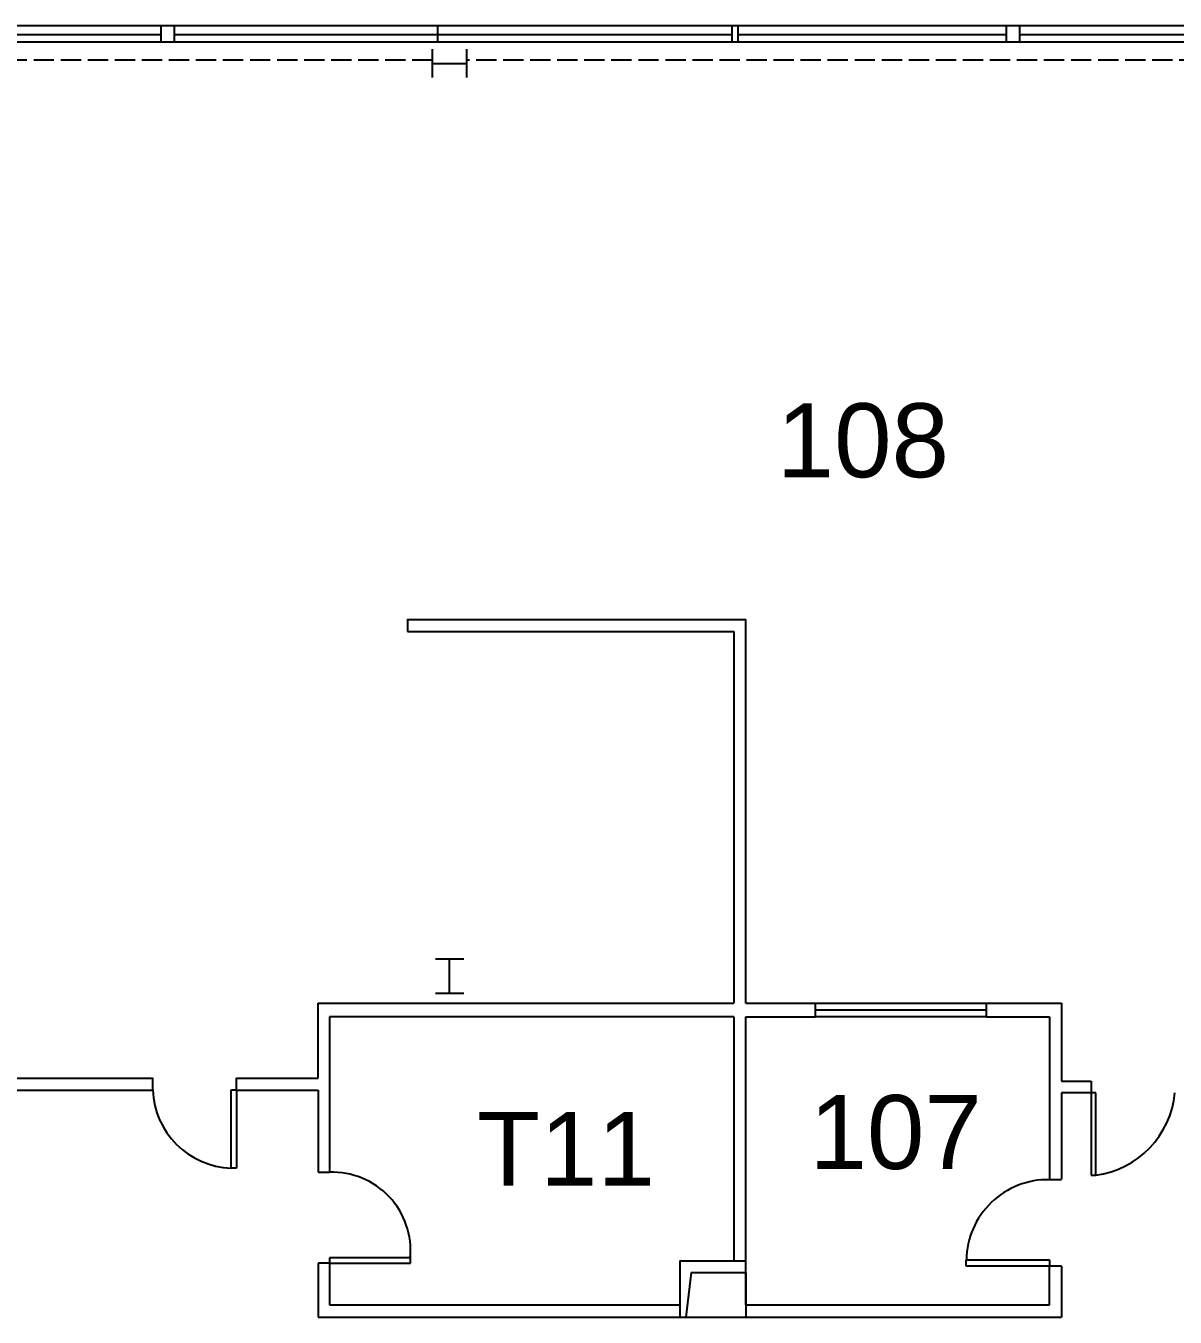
# Model space of a CAD drawing. Header units: inches. Extents: x -3488 to 2453, y 689 to 3968.
# Drawn here: x -724 to -235, y 3267 to 3817 of the extents above; entities that cross this region are included whole.
import ezdxf

# ---------------------------------------------------------------- set-up
doc = ezdxf.new("R2010")
doc.units = ezdxf.units.IN
doc.header["$LTSCALE"] = 96
doc.header["$MEASUREMENT"] = 0
doc.linetypes.add('HIDDEN', pattern=[0.12, 0.09, -0.03])
for name, color, linetype in [('A-DOOR', 4, 'CONTINUOUS'), ('A-GLAZ', 3, 'CONTINUOUS'), ('A-PFLR-TEXT', 3, 'CONTINUOUS'), ('A-ROOF-OTLN', 6, 'HIDDEN'), ('A-WALL', 5, 'CONTINUOUS'), ('A-WALL-JAMB', 6, 'CONTINUOUS'), ('S-COLS', 6, 'CONTINUOUS')]:
    doc.layers.add(name, color=color, linetype=linetype)
doc.styles.get("Standard").update_dxf_attribs({"font": 'arial.ttf'})

msp = doc.modelspace()

# ---------------------------------------------------------------- linework, layer by layer
at = {"layer": 'A-DOOR'}
for p, q in [((-636.78, 3330.44), (-636.78, 3363.78)), ((-636.78, 3363.78), (-634.49, 3363.78)), ((-634.49, 3363.78), (-634.49, 3330.44)), ((-268.41, 3362.51), (-270.46, 3362.51)), ((-270.46, 3362.51), (-270.46, 3327.38)), ((-268.41, 3327.38), (-268.41, 3362.51)), ((-634.49, 3330.44), (-636.78, 3330.44)), ((-270.46, 3327.38), (-268.41, 3327.38)), ((-594.86, 3292.24), (-594.86, 3289.99)), ((-560.33, 3292.24), (-594.86, 3292.24)), ((-560.33, 3289.99), (-560.33, 3292.93)), ((-323.69, 3288.68), (-323.69, 3291.35)), ((-323.69, 3291.35), (-288.11, 3291.35)), ((-288.11, 3291.35), (-288.11, 3288.68)), ((-594.86, 3289.99), (-560.33, 3289.99)), ((-288.11, 3288.68), (-323.69, 3288.68))]:
    msp.add_line(p, q, dxfattribs=at)
for centre, radius, start, end in [((-635.6, 3364.99), 34.56, 181.9995, 268.0525), ((-273.74, 3366.19), 39.17, 277.7829, 354.6167), ((-593.66, 3295.33), 33.35, 354.6775, 92.0596), ((-288.88, 3290.83), 34.69, 88.7446, 179.1353)]:
    msp.add_arc(centre, radius, start, end, dxfattribs=at)
at = {"layer": 'A-GLAZ'}
for p, q in [((-666.72, 3817.16), (-781.05, 3817.16)), ((-781.05, 3813.48), (-666.72, 3813.48)), ((-423.41, 3817.16), (-661.09, 3817.16)), ((-661.09, 3813.48), (-423.41, 3813.48)), ((-306.56, 3817.16), (-420.89, 3817.16)), ((-420.89, 3813.48), (-306.56, 3813.48)), ((-187.34, 3817.16), (-300.93, 3817.16)), ((-300.93, 3813.48), (-187.34, 3813.48)), ((-781.05, 3810.36), (-666.72, 3810.36)), ((-661.09, 3810.36), (-423.41, 3810.36)), ((-420.89, 3810.36), (-306.56, 3810.36)), ((-300.93, 3810.36), (-187.34, 3810.36)), ((-387.92, 3400.75), (-315.11, 3400.75)), ((-387.92, 3397.86), (-315.11, 3397.86)), ((-315.11, 3394.97), (-387.92, 3394.97))]:
    msp.add_line(p, q, dxfattribs=at)
at = {"layer": 'A-ROOF-OTLN'}
for p, q in [((-550.96, 3802.51), (-896.56, 3802.51)), ((-189.69, 3802.51), (-536.4, 3802.51))]:
    msp.add_line(p, q, dxfattribs=at)
at = {"layer": 'A-WALL'}
for p, q in [((-561.68, 3564.32), (-561.68, 3559.16)), ((-561.68, 3564.16), (-417.53, 3564.16)), ((-417.53, 3400.75), (-417.53, 3564.16)), ((-561.68, 3559.16), (-422.67, 3559.16)), ((-422.67, 3559.16), (-422.67, 3400.75)), ((-599.68, 3368.77), (-599.68, 3400.75)), ((-599.68, 3400.75), (-422.67, 3400.75)), ((-417.53, 3400.75), (-387.92, 3400.75)), ((-387.92, 3400.75), (-387.92, 3394.97)), ((-315.11, 3400.75), (-315.11, 3394.97)), ((-315.11, 3400.75), (-283.09, 3400.75)), ((-283.09, 3400.75), (-283.09, 3367.46)), ((-594.86, 3394.97), (-594.86, 3328.67)), ((-422.67, 3394.97), (-594.86, 3394.97)), ((-422.67, 3394.97), (-422.67, 3290.97)), ((-417.53, 3272.24), (-417.53, 3394.97)), ((-417.53, 3394.97), (-387.92, 3394.97)), ((-315.11, 3394.97), (-288.11, 3394.97)), ((-288.11, 3394.97), (-288.11, 3325.51)), ((-845.88, 3368.77), (-670.27, 3368.77)), ((-670.27, 3368.9), (-670.27, 3363.78)), ((-634.49, 3363.63), (-634.49, 3368.9)), ((-634.49, 3368.77), (-599.68, 3368.77)), ((-283.09, 3367.46), (-270.46, 3367.46)), ((-270.46, 3367.46), (-270.46, 3362.51)), ((-845.93, 3363.63), (-670.14, 3363.63)), ((-634.49, 3363.63), (-599.68, 3363.63)), ((-599.68, 3363.63), (-599.68, 3328.67)), ((-270.46, 3362.51), (-283.09, 3362.51)), ((-283.09, 3362.51), (-283.09, 3325.68)), ((-599.68, 3328.67), (-594.86, 3328.67)), ((-283.09, 3325.51), (-288.11, 3325.51)), ((-445.61, 3290.97), (-445.61, 3266.97)), ((-445.61, 3290.97), (-417.53, 3290.97)), ((-599.68, 3289.99), (-599.68, 3266.93)), ((-594.86, 3289.99), (-599.68, 3289.99)), ((-594.86, 3289.99), (-594.86, 3272.24)), ((-440.77, 3285.94), (-443.11, 3266.93)), ((-440.77, 3285.94), (-417.53, 3285.94)), ((-417.53, 3285.94), (-417.53, 3266.97)), ((-283.09, 3288.68), (-288.11, 3288.68)), ((-288.11, 3272.24), (-288.11, 3288.68)), ((-283.09, 3288.68), (-283.09, 3266.93)), ((-288.11, 3272.24), (-288.11, 3284.17)), ((-594.86, 3272.24), (-445.61, 3272.24)), ((-417.53, 3272.24), (-288.11, 3272.24)), ((-301.04, 3272.24), (-288.11, 3272.24)), ((-599.68, 3266.93), (-283.09, 3266.93))]:
    msp.add_line(p, q, dxfattribs=at)
at = {"layer": 'A-WALL-JAMB'}
for p, q in [((-666.72, 3817.16), (-666.72, 3810.36)), ((-661.09, 3817.16), (-666.72, 3817.16)), ((-661.09, 3817.16), (-661.09, 3810.36)), ((-548.87, 3817.16), (-548.87, 3810.36)), ((-423.41, 3817.16), (-423.41, 3810.36)), ((-420.89, 3817.16), (-423.41, 3817.16)), ((-420.89, 3817.16), (-420.89, 3810.36)), ((-306.56, 3817.16), (-306.56, 3810.36)), ((-300.93, 3817.16), (-306.56, 3817.16)), ((-300.93, 3817.16), (-300.93, 3810.36)), ((-666.72, 3810.36), (-661.09, 3810.36)), ((-423.41, 3810.36), (-420.89, 3810.36)), ((-306.56, 3810.36), (-300.93, 3810.36))]:
    msp.add_line(p, q, dxfattribs=at)
at = {"layer": 'S-COLS'}
for p, q in [((-550.96, 3795.16), (-550.96, 3807.16)), ((-536.4, 3795.16), (-536.4, 3807.16)), ((-550.96, 3801.16), (-536.4, 3801.16)), ((-537.68, 3419.44), (-549.68, 3419.44)), ((-543.68, 3404.88), (-543.68, 3419.44)), ((-537.68, 3404.88), (-549.68, 3404.88))]:
    msp.add_line(p, q, dxfattribs=at)

# ---------------------------------------------------------------- texts
at = {"layer": 'A-PFLR-TEXT'}
for s, p in [('108', (-404.36, 3624.81)), ('107', (-390.38, 3330.07)), ('T11', (-532.06, 3322.92))]:
    msp.add_text(s, height=31.5, dxfattribs=at).set_placement(p)

doc.saveas('drawing.dxf')
